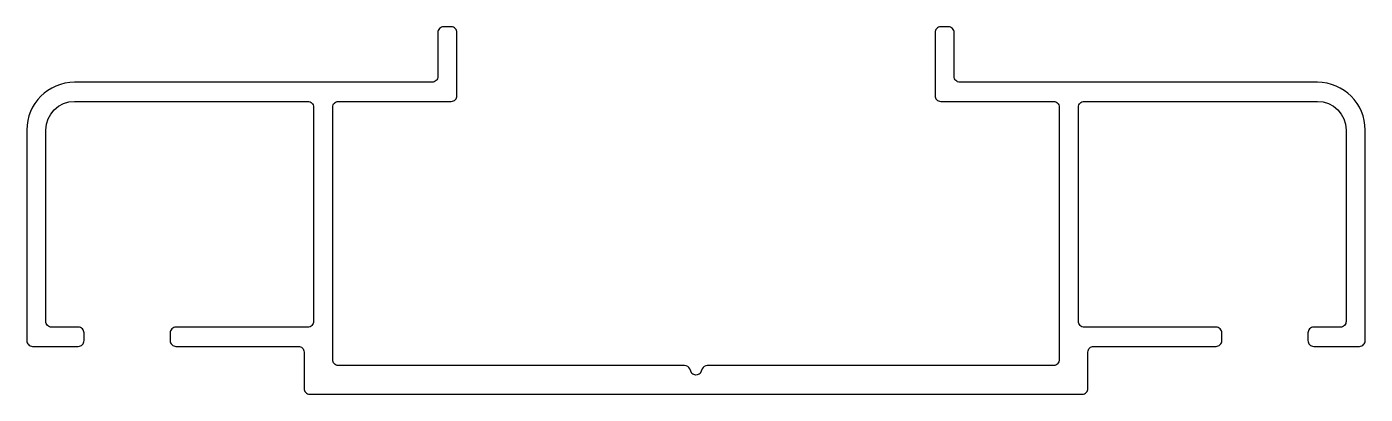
# Model space of a CAD drawing. Extents: x 844.5 to 914.5, y 576 to 595.2.
import ezdxf

# ---------------------------------------------------------------- set-up
doc = ezdxf.new("R2010")
doc.units = 0
doc.layers.get('0').update_dxf_attribs({"linetype": 'CONTINUOUS'})

msp = doc.modelspace()

# ---------------------------------------------------------------- linework, layer by layer
msp.add_lwpolyline([(878.92, 577.532), (860.813, 577.532, -0.414214), (860.513, 577.832), (860.513, 591.032, -0.414214), (860.813, 591.332), (866.713, 591.332, 0.414214), (867.013, 591.632), (867.013, 594.93, 0.414214), (866.713, 595.23), (866.313, 595.23, 0.414214), (866.013, 594.93), (866.013, 592.632, -0.414214), (865.713, 592.332), (847.014, 592.332, 0.414206), (844.514, 589.832), (844.513, 578.832, 0.414221), (844.813, 578.532), (847.21, 578.532, 0.414214), (847.51, 578.832), (847.51, 579.232, 0.414214), (847.21, 579.532), (845.813, 579.532, -0.414214), (845.513, 579.832), (845.514, 589.832, -0.414206), (847.014, 591.332), (859.213, 591.332, -0.414214), (859.513, 591.032), (859.513, 579.832, -0.414214), (859.213, 579.532), (852.311, 579.532, 0.414214), (852.011, 579.232), (852.011, 578.832, 0.414214), (852.311, 578.532), (858.713, 578.532, -0.414214), (859.013, 578.232), (859.013, 576.331, 0.414214), (859.313, 576.031), (879.513, 576.031), (899.713, 576.031, 0.414214), (900.013, 576.331), (900.013, 578.232, -0.414214), (900.313, 578.532), (906.715, 578.532, 0.414214), (907.015, 578.832), (907.015, 579.232, 0.414214), (906.715, 579.532), (899.813, 579.532, -0.414214), (899.513, 579.832), (899.513, 591.032, -0.414214), (899.813, 591.332), (912.013, 591.332, -0.414206), (913.513, 589.832), (913.513, 579.832, -0.414214), (913.213, 579.532), (911.817, 579.532, 0.414214), (911.517, 579.232), (911.517, 578.832, 0.414214), (911.817, 578.532), (914.213, 578.532, 0.414221), (914.513, 578.832), (914.513, 589.832, 0.414206), (912.013, 592.332), (893.313, 592.332, -0.414214), (893.013, 592.632), (893.013, 594.93, 0.414214), (892.713, 595.23), (892.313, 595.23, 0.414214), (892.013, 594.93), (892.013, 591.632, 0.414214), (892.313, 591.332), (898.213, 591.332, -0.414214), (898.513, 591.032), (898.513, 577.832, -0.414214), (898.213, 577.532), (880.106, 577.532, 0.293815), (879.833, 577.356), (879.725, 577.12, -0.414214), (879.301, 577.12), (879.193, 577.356, 0.293815)], format="xyb", close=True)

doc.saveas('drawing.dxf')
